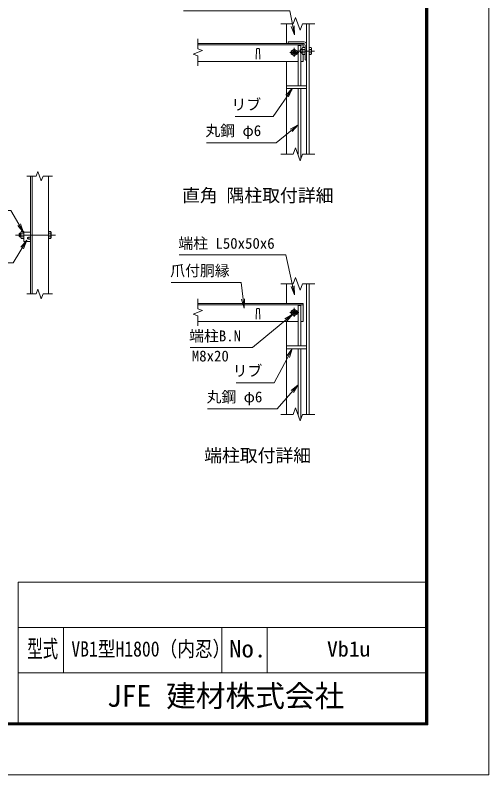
# Model space of a CAD drawing. Units: millimetres, scale not verified. Extents: x -4200 to 4200, y -2970 to 2970.
# Drawn here: x 2107 to 4200, y -2970 to 384 of the extents above; entities that cross this region are included whole.
import ezdxf
from ezdxf.enums import TextEntityAlignment as Align

# ---------------------------------------------------------------- set-up
doc = ezdxf.new("R2010")
doc.units = ezdxf.units.MM
doc.header["$LTSCALE"] = 10
doc.linetypes.add('USER1', pattern=[50.8, 31.75, -6.35, 6.35, -6.35])
for name, color, linetype, lineweight in [('0-0_D-STR1', 1, 'Continuous', 18), ('0-1_D-BMK', 2, 'USER1', 13), ('0-2_D-STR-DIM', 7, 'Continuous', 13), ('0-3_D-STR3', 3, 'Continuous', 13), ('0-7_D-STR-TXT', 7, 'Continuous', 13), ('0-8_0', 7, 'Continuous', 18), ('0-C_D-TTL', 7, 'Continuous', 18)]:
    doc.layers.add(name, color=color, linetype=linetype, lineweight=lineweight)
doc.layers.add('0-A_D-TTL-TXT', color=7, linetype='Continuous')
doc.styles.add('ＭＳ ゴシック', font='')
doc.styles.get('ＭＳ ゴシック').set_extended_font_data('MS Gothic')

# ---------------------------------------------------------------- blocks, each defined once
blk = doc.blocks.new('_Open')
at = {"layer": '0-8_0'}
blk.add_line((-10, 1.667), (0, 0), dxfattribs=at)
blk.add_lwpolyline([(-10, -1.667), (0, 0), (-10, 0)], dxfattribs=at)

msp = doc.modelspace()

# ---------------------------------------------------------------- linework, layer by layer
at = {"layer": '0-0_D-STR1'}
for p, q in [((3306, 260.06), (3306, 346.06)), ((3394, 346.06), (3394, -229.94)), ((3406, 346.06), (3406, -229.94)), ((3380, 260.06), (2914, 260.06)), ((3380, 254.06), (2914, 254.06)), ((3384, 266.06), (3314, 266.06)), ((3314, 264.06), (3314, 266.06)), ((3379, 260.06), (3318, 260.06)), ((3380, 241.07), (3380, 260.06)), ((3388, 190.06), (3388, 251.06)), ((3394, 186.06), (3394, 256.06)), ((3174, 233.8), (3172.5, 190.8)), ((3186, 233.8), (3187.5, 190.8)), ((3380, 180.06), (3380, 211.04)), ((3357.27, 180.06), (2914, 180.06)), ((3306, -229.94), (3306, 180.06)), ((3380, 180.06), (3369.27, 180.06)), ((3392, 186.06), (3394, 186.06)), ((3306, 72.06), (3394, 72.06)), ((3306, 60.06), (3394, 60.06)), ((2174.78, -846.38), (2174.78, -326.38)), ((2182.78, -846.38), (2182.78, -326.38)), ((2254.78, -846.38), (2254.78, -326.38)), ((3306, -888.2), (3306, -802.2)), ((3394, -802.2), (3394, -1378.2)), ((3406, -802.2), (3406, -1378.2)), ((3380, -888.2), (2914, -888.2)), ((3380, -894.2), (2914, -894.2)), ((3380, -968.2), (3380, -888.2)), ((3174, -914.45), (3172.5, -957.45)), ((3186, -914.45), (3187.5, -957.45)), ((3357.27, -968.2), (2914, -968.2)), ((3306, -1378.2), (3306, -968.2)), ((3380, -968.2), (3369.27, -968.2)), ((3306, -1076.2), (3394, -1076.2)), ((3306, -1088.2), (3394, -1088.2))]:
    msp.add_line(p, q, dxfattribs=at)
for centre, radius, start, end in [((3180, 231.3), 6.5, 22.61986, 157.38014), ((3318, 264.06), 4, 180, 270), ((3379, 251.06), 9, 0, 90), ((3384, 256.06), 10, 0, 90), ((3392, 190.06), 4, 180, 270), ((3180, -916.95), 6.5, 22.61986, 157.38014)]:
    msp.add_arc(centre, radius, start, end, dxfattribs=at)
at = {"layer": '0-1_D-BMK'}
for p, q in [((3340, 200.06), (3340, 240.06)), ((3360, 220.06), (3320, 220.06)), ((3359, 226.06), (3429, 226.06)), ((3418, 226.06), (3382, 226.06)), ((2108.79, -586.38), (2284.78, -586.38)), ((3360, -928.2), (3320, -928.2)), ((3340, -948.2), (3340, -908.2))]:
    msp.add_line(p, q, dxfattribs=at)
at = {"layer": '0-2_D-STR-DIM'}
for p, q in [((3345.74, 374.25), (3335.48, 346.06)), ((3366.26, 317.87), (3345.74, 374.25)), ((3335.48, 346.06), (3281, 346.06)), ((3376.52, 346.06), (3366.26, 317.87)), ((3431, 346.06), (3376.52, 346.06)), ((2914, 280.32), (2914, 235.71)), ((2914, 204.93), (2914, 160.32)), ((3335.48, -229.94), (3281, -229.94)), ((3431, -229.94), (3376.52, -229.94)), ((2158.28, -326.38), (2199.39, -326.38)), ((2230.17, -326.38), (2271.28, -326.38)), ((3335.48, -802.2), (3281, -802.2)), ((3345.74, -774.01), (3335.48, -802.2)), ((3366.26, -830.39), (3345.74, -774.01)), ((3376.52, -802.2), (3366.26, -830.39)), ((3431, -802.2), (3376.52, -802.2)), ((2158.28, -846.38), (2199.39, -846.38)), ((2230.17, -846.38), (2271.28, -846.38)), ((2914, -867.94), (2914, -912.54)), ((2935.14, -920.24), (2892.86, -935.63)), ((2892.86, -935.63), (2914, -943.33)), ((2914, -912.54), (2935.14, -920.24)), ((2914, -943.33), (2914, -987.94)), ((3345.74, -1350.01), (3335.48, -1378.2)), ((3366.26, -1406.39), (3345.74, -1350.01)), ((3335.48, -1378.2), (3281, -1378.2)), ((3376.52, -1378.2), (3366.26, -1406.39)), ((3431, -1378.2), (3376.52, -1378.2))]:
    msp.add_line(p, q, dxfattribs=at)
for points in [[(2914, 235.71), (2935.14, 228.01), (2892.86, 212.62), (2914, 204.93)], [(3376.52, -229.94), (3366.26, -258.13), (3345.74, -201.75), (3335.48, -229.94)], [(2230.17, -326.38), (2222.48, -347.52), (2207.09, -305.23), (2199.39, -326.38)], [(2230.17, -846.38), (2222.48, -867.52), (2207.09, -825.23), (2199.39, -846.38)]]:
    msp.add_lwpolyline(points, dxfattribs=at)
at = {"layer": '0-3_D-STR3'}
for p, q in [((3357.27, 250.06), (3357.27, 72.06)), ((3369.27, 250.06), (3357.27, 250.06)), ((3369.27, 250.06), (3369.27, 234.06)), ((3376.45, 241.07), (3375, 238.56)), ((3375, 213.56), (3375, 238.56)), ((3388, 241.07), (3376.45, 241.07)), ((3388, 211.04), (3388, 241.07)), ((3406, 241.07), (3406, 211.04)), ((3406, 241.07), (3415.21, 241.07)), ((3416.6, 238.66), (3415.21, 241.07)), ((3416.6, 238.66), (3416.6, 213.46)), ((3368.4, 234.06), (3366, 231.66)), ((3366, 231.66), (3366, 220.46)), ((3375, 232.56), (3366.9, 232.56)), ((3375, 219.56), (3366.9, 219.56)), ((3375, 234.06), (3368.4, 234.06)), ((3375, 218.06), (3368.4, 218.06)), ((3369.27, 218.06), (3369.27, 72.06)), ((3376.45, 211.04), (3375, 213.56)), ((3388, 233.56), (3376.45, 233.56)), ((3388, 218.55), (3376.45, 218.55)), ((3388, 211.04), (3376.45, 211.04)), ((3406, 233.56), (3415.21, 233.56)), ((3406, 218.55), (3415.21, 218.55)), ((3406, 211.04), (3415.21, 211.04)), ((3416.6, 213.46), (3415.21, 211.04)), ((3357.27, 60.06), (3357.27, -229.94)), ((3369.27, 60.06), (3369.27, -249.88)), ((2127.18, -578.38), (2124.78, -580.78)), ((2124.78, -580.78), (2124.78, -591.98)), ((2127.18, -594.38), (2124.78, -591.98)), ((2127.18, -578.38), (2127.18, -594.38)), ((2131.78, -578.38), (2127.18, -578.38)), ((2131.78, -594.38), (2127.18, -594.38)), ((2133.23, -571.37), (2131.78, -573.88)), ((2131.78, -598.88), (2131.78, -573.88)), ((2133.23, -601.39), (2131.78, -598.88)), ((2144.78, -571.37), (2133.23, -571.37)), ((2144.78, -578.87), (2133.23, -578.87)), ((2144.78, -593.88), (2133.23, -593.88)), ((2144.78, -601.39), (2133.23, -601.39)), ((2144.78, -601.39), (2144.78, -571.37)), ((2144.78, -574.38), (2174.78, -574.38)), ((2144.78, -574.38), (2144.78, -614.38)), ((2165.28, -595.38), (2174.78, -595.38)), ((2254.78, -571.37), (2263.99, -571.37)), ((2254.78, -571.37), (2254.78, -601.39)), ((2254.78, -578.87), (2263.99, -578.87)), ((2254.78, -593.88), (2263.99, -593.88)), ((2254.78, -601.39), (2263.99, -601.39)), ((2265.38, -573.78), (2263.99, -571.37)), ((2265.38, -598.98), (2263.99, -601.39)), ((2265.38, -573.78), (2265.38, -598.98)), ((2144.78, -614.38), (2174.78, -614.38)), ((2165.28, -604.38), (2174.78, -604.38)), ((2174.78, -604.38), (2174.78, -614.38)), ((3369.27, -898.2), (3369.27, -1076.2)), ((3340, -913.19), (3327, -920.69)), ((3327, -920.69), (3327, -935.7)), ((3327, -935.7), (3340, -943.21)), ((3353, -920.69), (3340, -913.19)), ((3340, -943.21), (3353, -935.7)), ((3353, -935.7), (3353, -920.69)), ((3357.27, -1088.2), (3357.27, -1378.2)), ((3369.27, -1088.2), (3369.27, -1398.13))]:
    msp.add_line(p, q, dxfattribs=at)
msp.add_lwpolyline([(3353, 227.56), (3340, 235.07), (3327, 227.56), (3327, 212.55), (3340, 205.04), (3353, 212.55)], close=True, dxfattribs=at)
for points in [[(3368.4, 234.06), (3368.4, 218.06), (3366, 220.46)], [(3369.27, -898.2), (3357.27, -898.2), (3357.27, -1076.2)]]:
    msp.add_lwpolyline(points, dxfattribs=at)
for centre, radius in [((3340, 220.06), 12.5), ((3340, 220.06), 8), ((3340, 220.06), 5.6), ((2170.78, -600.38), 4), ((3340, -928.2), 12.5), ((3340, -928.2), 8), ((3340, -928.2), 5.6)]:
    msp.add_circle(centre, radius, dxfattribs=at)
for centre, radius, start, end in [((3381.93, 237.31), 6.64, 145.61586, 214.38414), ((3409.72, 237.31), 6.64, 325.61585, 34.38415), ((3381.93, 214.8), 6.64, 145.61584, 214.38415), ((3400.13, 226.06), 24.84, 162.4121, 197.5879), ((3409.72, 214.8), 6.64, 325.61585, 34.38415), ((3391.53, 226.06), 24.84, 342.4121, 17.5879), ((2138.72, -575.12), 6.64, 145.61586, 214.38414), ((2156.91, -586.38), 24.84, 162.4121, 197.5879), ((2138.72, -597.64), 6.64, 145.61584, 214.38415), ((2165.28, -599.88), 4.5, 90, 270), ((2258.51, -575.12), 6.64, 325.61585, 34.38415), ((2240.31, -586.38), 24.84, 342.4121, 17.5879), ((2258.51, -597.64), 6.64, 325.61585, 34.38415)]:
    msp.add_arc(centre, radius, start, end, dxfattribs=at)
at = {"layer": '0-7_D-STR-TXT'}
for points in [[(2850.61, 403.49), (3320.31, 403.49), (3341.36, 299.03)], [(3078.99, -63.11), (3246.66, -63.11), (3330.6, 58.41)], [(2951.96, -178.63), (3259.99, -178.63), (3355.72, -100.63)], [(1744.93, -478.45), (2087.74, -478.45), (2143.35, -573.35)], [(1854.64, -709.69), (2098.45, -709.69), (2157.33, -611.49)], [(2831.79, -674.09), (3302.76, -674.09), (3341.32, -849.23)], [(2796.47, -795.98), (3105.51, -795.98), (3118.95, -907.03)], [(2879.6, -1082.88), (3155.91, -1082.88), (3332.8, -937.64)], [(3084.15, -1238.87), (3251.82, -1238.87), (3330.8, -1089.96)], [(2957.12, -1354.39), (3265.15, -1354.39), (3355.96, -1249.14)]]:
    msp.add_lwpolyline(points, dxfattribs=at)
at = {"layer": '0-C_D-TTL'}
for p, q in [((2120, -2120), (2120, -2740)), ((2120, -2120), (3920, -2120)), ((2120, -2320), (3920, -2320)), ((2320, -2320), (2320, -2520)), ((3020, -2320), (3020, -2520)), ((3220, -2320), (3220, -2520)), ((2120, -2520), (3920, -2520))]:
    msp.add_line(p, q, dxfattribs=at)
at = {"layer": '0-C_D-TTL', "color": 2}
msp.add_lwpolyline([(-4200, 2970), (4200, 2970), (4200, -2970), (-4200, -2970)], close=True, dxfattribs=at)
at = {"layer": '0-C_D-TTL'}
for points in [[(-3930, 2750), (3930, 2750), (3930, -2750), (-3930, -2750)], [(-3927.5, 2747.5), (3927.5, 2747.5), (3927.5, -2747.5), (-3927.5, -2747.5)], [(-3925, 2745), (3925, 2745), (3925, -2745), (-3925, -2745)], [(-3922.5, 2742.5), (3922.5, 2742.5), (3922.5, -2742.5), (-3922.5, -2742.5)], [(-3920, 2740), (3920, 2740), (3920, -2740), (-3920, -2740)]]:
    msp.add_lwpolyline(points, close=True, dxfattribs=at)

# ---------------------------------------------------------------- block references
at = {"layer": '0-7_D-STR-TXT', "xscale": 4, "yscale": 4}
for p, rotation in [((3341.75, 297.07), 281.3911), ((3331.73, 60.06), 55.36729), ((3357.27, -99.37), 39.17151), ((2144.36, -575.07), 300.37182), ((2158.36, -609.78), 59.05204), ((3341.75, -851.18), 282.41679), ((3119.19, -909.02), 276.90146), ((3334.34, -936.37), 39.38905), ((3331.73, -1088.2), 62.05959), ((3357.27, -1247.62), 49.21067)]:
    msp.add_blockref('_Open', p, dxfattribs=dict(at, rotation=rotation))

# ---------------------------------------------------------------- texts
at = {"layer": '0-7_D-STR-TXT', "style": 'ＭＳ ゴシック'}
for s, p in [('リブ', (3062.75, -48.75)), ('丸鋼 φ6', (2947.64, -163.76)), ('端柱 L50x50x6', (2827.98, -661.5)), ('爪付胴縁', (2792.41, -782)), ('端柱B.N', (2875.79, -1070.29)), ('M8x20', (2887.51, -1159.09)), ('リブ', (3067.9, -1224.5)), ('丸鋼 φ6', (2952.8, -1339.52))]:
    msp.add_text(s, height=48.09, dxfattribs=at).set_placement(p, align=Align.BOTTOM_LEFT)
at = {"layer": '0-A_D-TTL-TXT', "style": 'ＭＳ ゴシック'}
for s, height, p in [('直角 隅柱取付詳細', 57.7, (2844.65, -457.53)), ('端柱取付詳細', 57.7, (2942.11, -1605.78)), ('JFE 建材株式会社', 96.19, (2512.38, -2698.5))]:
    msp.add_text(s, height=height, dxfattribs=at).set_placement(p, align=Align.BOTTOM_LEFT)
for s, height, width, p in [('型式', 76.98, 0.65, (2160.27, -2474.8)), ('VB1型H1800（内忍）', 67.38, 0.85, (2355.23, -2467.95)), ('No.', 76.98, 1.05, (3052, -2474.8)), ('Vb1u', 67.38, 1.05, (3484.83, -2467.95))]:
    msp.add_text(s, height=height, dxfattribs=dict(at, width=width)).set_placement(p, align=Align.BOTTOM_LEFT)

doc.saveas('drawing.dxf')
